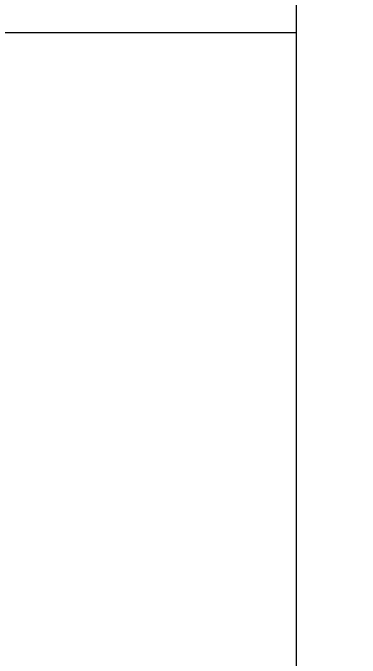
# Model space of a CAD drawing. Header units: millimetres. Extents: x -282761 to 137668, y -273845 to 94451.
# Drawn here: x 443 to 783, y -70264 to -69630 of the extents above; entities that cross this region are included whole.
import ezdxf

# ---------------------------------------------------------------- set-up
doc = ezdxf.new("R2010")
doc.units = ezdxf.units.MM
doc.layers.get('Defpoints').update_dxf_attribs({"color": 8})
doc.layers.add('BLK_2 - 1ST__2ND_STOREY_PLAN-archi clean_11 SEPT 2024$0$1599_DB_A_BLK2_HQ_R21- LINKVIEW_BLK2_1ST STOREY Toilet JOH$0$S-_COLN----_E', color=8, linetype='Continuous', lineweight=9)
doc.layers.add('BLK_2 - 1ST__2ND_STOREY_PLAN-archi clean_11 SEPT 2024$0$_CATCHMENT_DRAIN', color=8, linetype='Continuous', lineweight=0)
doc.layers.add('DIM', color=8, linetype='Continuous')
doc.styles.get("Standard").update_dxf_attribs({"font": 'arial.ttf'})
doc.dimstyles.new('DIM 200', dxfattribs={"dimscale": 2000, "dimtxt": 0.18, "dimasz": 0.18, "dimexe": 0.18, "dimexo": 0.0625, "dimgap": 0.09, "dimtad": 0, "dimtih": 1, "dimtoh": 1, "dimdec": 0, "dimzin": 0, "dimdsep": 46, "dimtxsty": 'Standard', "dimblk": 'OBLIQUE', "dimcen": 0.09, "dimadec": 0, "dimazin": 0, "dimtfac": 1, "dimtdec": 0, "dimtofl": 0, "dimtmove": 0, "dimatfit": 3, "dimfxl": 1, "dimtolj": 1, "dimtzin": 0, "dimarcsym": 0})

# ---------------------------------------------------------------- blocks, each defined once
blk = doc.blocks.new('_Oblique')
at = {"color": 0, "linetype": 'ByBlock', "lineweight": -2}
blk.add_line((-0.5, -0.5), (0.5, 0.5), dxfattribs=at)
blk = doc.blocks.new('*D121')
at = {"layer": 'Defpoints', "color": 0, "transparency": 16777216}
for p in [(-250.94, -69449.77), (2445.47, -69449.77), (2445.47, -70500.67)]:
    blk.add_point(p, dxfattribs=at)
at = {"layer": 'DIM', "color": 0, "lineweight": -2, "transparency": 16777216}
for p, q in [((-250.94, -69574.77), (-250.94, -70860.67)), ((2445.47, -69574.77), (2445.47, -70860.67)), ((-250.94, -70500.67), (376.77, -70500.67)), ((2445.47, -70500.67), (1817.76, -70500.67))]:
    blk.add_line(p, q, dxfattribs=at)
at = {"layer": 'DIM', "color": 0, "lineweight": -2, "transparency": 16777216, "xscale": 360, "yscale": 360, "zscale": 360, "rotation": 180}
blk.add_blockref('_Oblique', (-250.94, -70500.67), dxfattribs=at)
at = {"layer": 'DIM', "color": 0, "lineweight": -2, "transparency": 16777216, "xscale": 360, "yscale": 360, "zscale": 360}
blk.add_blockref('_Oblique', (2445.47, -70500.67), dxfattribs=at)
at = {"layer": 'DIM', "color": 0, "transparency": 16777216, "insert": (1097.27, -70500.67), "char_height": 360, "attachment_point": 5}
blk.add_mtext('\\A1;2696', dxfattribs=at)
blk = doc.blocks.new('BLK_2 - 1ST__2ND_STOREY_PLAN-archi clean_11 SEPT 2024')
at = {"layer": 'BLK_2 - 1ST__2ND_STOREY_PLAN-archi clean_11 SEPT 2024$0$1599_DB_A_BLK2_HQ_R21- LINKVIEW_BLK2_1ST STOREY Toilet JOH$0$S-_COLN----_E'}
for p, q in [((-130586.37, -117902.37), (-130586.37, -109977.37)), ((-130586.37, -112377.37), (-134961.37, -112377.37))]:
    blk.add_line(p, q, dxfattribs=at)
blk.add_lwpolyline([(-130586.37, -114377.37), (-130586.37, -112377.37), (-131486.37, -112377.37), (-131486.37, -114377.37)], close=True, dxfattribs=at)

msp = doc.modelspace()

# ---------------------------------------------------------------- block references
at = {"layer": 'BLK_2 - 1ST__2ND_STOREY_PLAN-archi clean_11 SEPT 2024$0$_CATCHMENT_DRAIN'}
msp.add_blockref('BLK_2 - 1ST__2ND_STOREY_PLAN-archi clean_11 SEPT 2024', (131307.08, 42727.71), dxfattribs=at)

# ---------------------------------------------------------------- dimensions: what is measured, and where the dimension line sits
at = {"layer": 'DIM'}
dim = msp.add_linear_dim(base=(2445.47, -70500.67), p1=(-250.94, -69449.77), p2=(2445.47, -69449.77), dimstyle='DIM 200', override={"dimtmove": 1}, dxfattribs=at)
dim.commit()
dim.dimension.update_dxf_attribs({"geometry": '*D121', "text_midpoint": (1097.27, -70500.67)})

doc.saveas('drawing.dxf')
